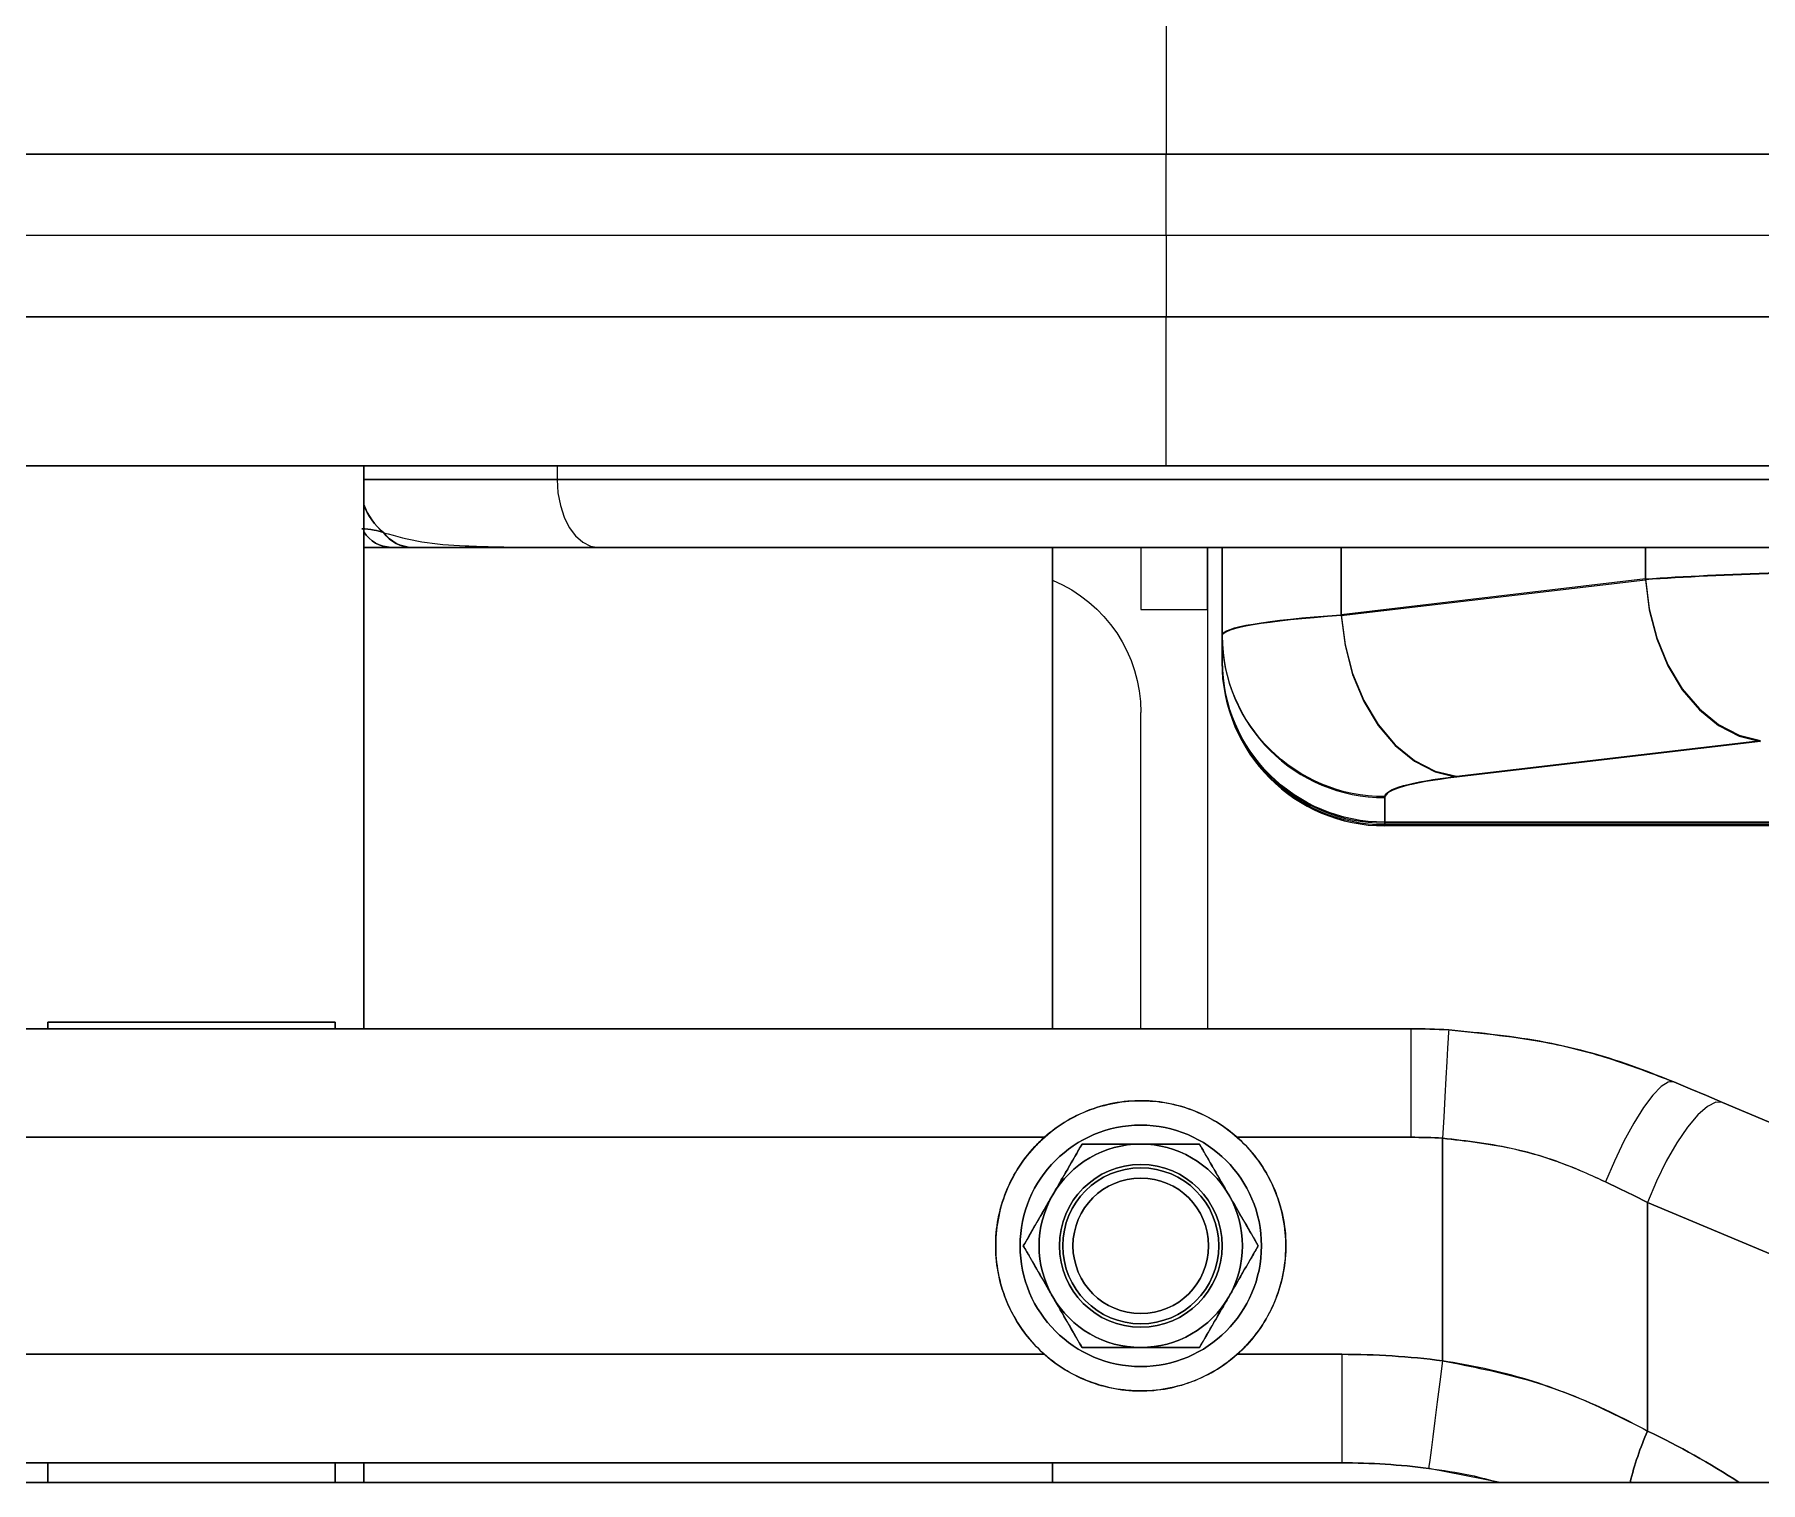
# Model space of a CAD drawing. Header units: inches. Extents: x -1851 to 6314, y -1304 to 4687.
# Drawn here: x -11.64 to -6.63, y 4259.96 to 4264.16 of the extents above; entities that cross this region are included whole.
import ezdxf

# ---------------------------------------------------------------- set-up
doc = ezdxf.new("R2010")
doc.units = ezdxf.units.IN
doc.header["$MEASUREMENT"] = 0

# ---------------------------------------------------------------- blocks, each defined once
blk = doc.blocks.new('2.4.20_8_Plan View')
at = {"color": 7, "linetype": 'Continuous', "lineweight": 25}
for p, q in [((0.09194898605347035, 1.149999976158142), (0.09194898605347035, -1.149999976158142)), ((0.05849981307983398, -0.08991097658872604), (0.05849981307983398, 0.08991096913814545)), ((0.09049940109253285, 0.08481781929731369), (0.09049940109253285, -0.08481781929731369)), ((-0.006000041961666369, -0.07188010960817337), (-0.006000041961666369, 0.07188010960817337)), ((0, -0.07188010960817337), (0, 0.07188010960817337)), ((0.005999565124511719, 0.07188010960817337), (0.005999565124511719, -0.07188010960817337)), ((0.01699972152710316, 0.07188010960817337), (0.01699972152710316, -0.07188010960817337)), ((0.05849981307983398, 0.010596695356071), (0.05799961090088246, 0.010596695356071)), ((0.05799961090088246, 0.010596695356071), (0.05799961090088246, -0.01059670001268387)), ((0.09194898605347035, 0.010596695356071), (0.09049940109253285, 0.010596695356071)), ((0.05799961090088246, -0.01059670001268387), (0.05849981307983398, -0.01059670001268387)), ((0.09049940109253285, -0.01059670001268387), (0.09194898605347035, -0.01059670001268387)), ((0.01699972152710316, -0.01270000264048576), (0.05849981307983398, -0.01270000264048576)), ((0.02299976348877308, -0.01270000264048576), (0.02299976348877308, -0.01473612897098064)), ((0.09049940109253285, -0.01270000264048576), (0.09194898605347035, -0.01270000264048576)), ((0.02191686630249023, -0.01415961515158415), (0.02191972732544301, -0.01416824478656054)), ((0.02299976348877308, -0.01473612897098064), (0.02299976348877308, -0.01628237031400204)), ((0.02299976348877308, -0.03002115339040756), (0.02299976348877308, -0.1403801143169403)), ((0.02299976348877308, -0.06350000202655792), (0.05849981307983398, -0.06350000202655792)), ((0.09049940109253285, -0.06350000202655792), (0.09194898605347035, -0.06350000202655792)), ((0.05849981307983398, -0.07000239938497543), (0.03516530990600586, -0.07000239938497543)), ((-0.01700019836425781, -0.07188010960817337), (-0.006000041961666369, -0.07188010960817337)), ((0, -0.07188010960817337), (-0.006000041961666369, -0.07188010960817337)), ((-0.006000041961666369, -0.1743337363004684), (-0.006000041961666369, -0.07188010960817337)), ((0, -0.07188010960817337), (0.005999565124511719, -0.07188010960817337)), ((0, -0.1683944016695023), (0, -0.07188010960817337)), ((0.01699972152710316, -0.07188010960817337), (0.005999565124511719, -0.07188010960817337)), ((0.005999565124511719, -0.07188010960817337), (0.005999565124511719, -0.1743337363004684)), ((0.01699972152710316, -0.07188010960817337), (0.01699972152710316, -0.1743337363004684)), ((0.02299976348877308, -0.07493000477552414), (0.05849981307983398, -0.07493000477552414)), ((0.02299976348877308, -0.07600000500679016), (0.02946281433105469, -0.07600000500679016)), ((0.02946281433105469, -0.07600000500679016), (0.03134202957153676, -0.07600000500679016)), ((0.03134202957153676, -0.07600000500679016), (0.03146553039550781, -0.07600000500679016)), ((0.02532672882080433, -0.107213206589222), (0.02796554565429688, -0.0847868025302887)), ((0.08249998092651722, -0.08481781929731369), (0.09049940109253285, -0.08481781929731369)), ((0.04326009750366211, -0.08799999952316284), (0.04138088226318359, -0.08799999952316284)), ((0.04326009750366211, -0.1391497254371643), (0.04326009750366211, -0.08799999952316284)), ((0.04346561431885121, -0.08799999952316284), (0.04326009750366211, -0.08799999952316284)), ((0.04346561431885121, -0.1373486220836639), (0.04346561431885121, -0.08799999952316284)), ((0.05849981307983398, -0.08991097658872604), (0.06649971008301137, -0.08991097658872604)), ((0.0665655136108434, -0.09225906431674957), (0.08297920227051137, -0.09225906431674957)), ((0.03988313674927468, -0.09327208250761032), (0.03724431991577504, -0.1156984865665436)), ((0.08815431594848633, -0.1073785424232483), (0.07130050659180043, -0.1073785424232483)), ((0.08508729934693093, -0.1632003933191299), (0.0639266967773473, -0.1128998398780823))]:
    blk.add_line(p, q, dxfattribs=at)
at = {"color": 8, "linetype": 'Continuous', "lineweight": 25}
for p, q in [((0.06649971008301137, 0.06289436668157578), (0.06649971008301137, -0.06289437413215637)), ((0.08249998092651722, -0.06289437413215637), (0.08249998092651722, 0.06289436668157578)), ((0.01799964904785512, -0.01270000264048576), (0.01799964904785512, -0.02696575596928596)), ((0.01699972152710316, -0.02696575596928596), (0.01799964904785512, -0.02696575596928596)), ((0.01799964904785512, -0.02696575596928596), (0.01799964904785512, -0.1453801095485687)), ((0.06649971008301137, -0.07710563391447067), (0.06649971008301137, -0.08991097658872604)), ((0.08249998092651722, -0.08481781929731369), (0.08249998092651722, -0.07710563391447067)), ((0.02796554565429688, -0.0847868025302887), (0.02299976348877308, -0.0847868025302887)), ((0.02299976348877308, -0.107213206589222), (0.02532672882080433, -0.107213206589222)), ((0.07130050659180043, -0.1073785424232483), (0.09194898605347035, -0.1564603298902512))]:
    blk.add_line(p, q, dxfattribs=at)
at = {"color": 7, "linetype": 'Continuous', "lineweight": 25, "flags": 128}
for points in [[(0.01799964904785512, -0.02696575596928596), (0.01897525787353871, -0.02702446468174458), (0.01991319656372781, -0.02719833329319954), (0.02077770233154652, -0.02748068235814571), (0.02153539657592773, -0.02786066196858883), (0.02215719223022461, -0.02832366526126862), (0.02261924743652699, -0.02885190397500992), (0.0229039192199707, -0.02942507527768612), (0.02299976348877308, -0.03002115339040756)], [(0.02796554565429688, -0.0847868025302887), (0.03017711639405007, -0.08506327867507935), (0.03231239318848012, -0.08562296628952026), (0.03429794311523438, -0.08644653856754303), (0.03606462478637695, -0.08750559389591217), (0.03755187988281605, -0.08876359462738037), (0.03870868682861328, -0.09017713367938995), (0.03949499130249023, -0.09169743955135345), (0.03988313674927468, -0.09327208250761032)], [(0.08297920227051137, -0.09225906431674957), (0.08452701568603871, -0.09205882996320724), (0.08601522445678711, -0.09186628460884094), (0.08738660812378285, -0.0916888415813446), (0.08858919143676758, -0.09153330326080322), (0.08957624435424805, -0.09140565991401672), (0.09030866622925515, -0.09131081402301788), (0.09076070785522461, -0.0912524089217186), (0.09091329574585316, -0.09123268723487854)], [(0.0585780143737793, -0.09270632266998291), (0.0587315559387207, -0.09269772469997406), (0.05918598175048828, -0.09267227351665497), (0.05992412567138672, -0.09263094514608383), (0.06091737747192383, -0.0925753265619278), (0.06212806701660512, -0.09250754863023758), (0.06350898742675781, -0.0924302190542221), (0.06500720977783203, -0.09234631806612015), (0.0665655136108434, -0.09225906431674957)], [(0.06241178512573242, -0.1092996150255203), (0.06242847442627308, -0.1088939309120178), (0.06276226043701172, -0.1083719879388809), (0.06339836120605824, -0.1077562868595123), (0.06431055068969727, -0.1070733815431595), (0.06545829772949574, -0.1063527092337608), (0.06679296493530629, -0.1056253388524055), (0.06825637817383168, -0.1049226373434067), (0.06978607177734375, -0.1042748987674713)], [(0.06978607177734375, -0.1042748987674713), (0.07029390335083008, -0.1053156405687332), (0.07079887390137074, -0.1063503473997116), (0.07130050659180043, -0.1073785424232483)], [(0.02532672882080433, -0.107213206589222), (0.02753829956055043, -0.1074896901845932), (0.02967357635498047, -0.1080493703484535), (0.03165912628173828, -0.1088729500770569), (0.03342580795288086, -0.109932005405426), (0.03491306304931641, -0.1111899986863136), (0.03606986999512074, -0.1126035377383232), (0.03685617446899414, -0.1141238510608673), (0.03724431991577504, -0.1156984865665436)], [(0.0639266967773473, -0.1128998398780823), (0.06390762329101918, -0.1123974695801735), (0.06421709060668945, -0.1117797419428825), (0.0648407936096227, -0.1110740602016449), (0.0657510757446289, -0.1103117391467094), (0.06690740585327504, -0.1095266044139862), (0.06825876235961914, -0.108753502368927), (0.06974506378174539, -0.1080267354846001), (0.07130050659180043, -0.1073785424232483)], [(0.0639266967773473, -0.1128998398780823), (0.06342506408691406, -0.1117071360349655), (0.06292009353637695, -0.1105068773031235), (0.06241178512573242, -0.1092996150255203)]]:
    blk.add_lwpolyline(points, dxfattribs=at)
at = {"color": 7, "linetype": 'Continuous', "lineweight": 25}
for centre, radius in [((0.07449976449110451, -0.07000000228879344), 0.008899999999999655), ((0.07449976449110451, -0.07000000228879344), 0.005999999999996759), ((0.07449976449110451, -0.07000000228879344), 0.005749999999998731), ((0.07449976449110451, -0.07000000228882186), 0.005000000000002268)]:
    blk.add_circle(centre, radius, dxfattribs=at)
at = {"color": 8, "linetype": 'Continuous', "lineweight": 25}
for centre, radius, start, end in [((0.01809943502729894, -0.01736998176369298), 0.004984551425556552, 39.96593283917403, 69.53575470352091), ((0.01809495655387039, -0.01737062350062502), 0.004991750068273106, 40.03556913483426, 69.33633617643052), ((0.02049709974043168, -0.01479798083127548), 0.002503427947812623, 1.415743240034182, 56.93395146833578), ((0.09704093066067543, -0.1272808619792727), 0.02179619794260024, 103.5100656419556, 114.0613115605158), ((0.1404997644910999, -0.08239870439749097), 0.058000000000001, 205.511158389687, 213.1664237841631)]:
    blk.add_arc(centre, radius, start, end, dxfattribs=at)
at = {"color": 7, "linetype": 'Continuous', "lineweight": 25}
for centre, radius, start, end in [((0.02031999969566911, -0.01631182767903283), 0.002679925693595525, 0.6297998049722473, 53.42587420018805), ((0.02032230332838836, -0.0163171598312033), 0.002677610743829489, 0.6076514733757096, 53.37425174541888), ((0.07449976449110451, -0.07000000228879344), 0.01069999999999951, 99.37500000000844, 110.6249999999897), ((0.07449976449110451, -0.07000000228879344), 0.01070000000000216, 88.12500000001782, 99.37500000000844), ((0.07449976449110451, -0.07000000228879344), 0.01070000000000216, 76.87500000003992, 88.12500000001782), ((0.07449976449110451, -0.07000000228879344), 0.01069999999999712, 65.62500000000591, 76.87500000003992), ((0.07449976449110451, -0.07000000228879344), 0.01070000000000111, 121.8750000000078, 133.1250000000071), ((0.07449976449110451, -0.07000000228879344), 0.01069999999999989, 110.6249999999897, 121.8750000000078), ((0.07449976449110451, -0.07000000228879344), 0.0106999999999986, 54.3750000000088, 65.62500000000591), ((0.07449976449110451, -0.07000000228879344), 0.01070000000000137, 133.1250000000071, 144.3750000000173), ((0.07449976449110451, -0.07000000228879344), 0.01069999999999862, 43.12500000001691, 54.3750000000088), ((0.03516547275571114, -0.05946140228883223), 0.01054099999999947, 202.5278542787194, 270), ((0.07449976449110451, -0.07000000228879344), 0.007500000000006813, 119.9999999999974, 180), ((0.07449976449110451, -0.07000000228879344), 0.007500000000000606, 60.00000000004985, 119.9999999999974), ((0.07449976449110451, -0.07000000228879344), 0.007499999999999992, 0, 60.00000000004985), ((0.07449976449110451, -0.07000000228879344), 0.01069999999999862, 31.87500000001664, 43.12500000001691), ((0.07449976449110451, -0.07000000228879344), 0.01070000000000164, 144.3750000000173, 155.6249999999964), ((0.07449976449110451, -0.07000000228879344), 0.01069999999999752, 20.62500000001032, 31.87500000001664), ((0.07449976449110451, -0.07000000228879344), 0.01070000000000192, 155.6249999999964, 166.8750000000023), ((0.07449976449110451, -0.07000000228879344), 0.01069999999999906, 9.375000000011326, 20.62500000001032), ((0.07449976449110451, -0.07000000228879344), 0.01070000000000227, 166.8750000000023, 178.124999999997), ((0.07449976449110451, -0.07000000228879344), 0.01070000000000227, 358.124999999997, 9.375000000011326), ((0.07449976449110451, -0.07000000228879344), 0.01070000000000227, 178.124999999997, 189.3750000000105), ((0.07449976449110451, -0.07000000228879344), 0.007500000000006813, 180, 240.0000000000041), ((0.07449976449110451, -0.07000000228879344), 0.007499999999999992, 299.9999999999501, 0), ((0.07449976449110451, -0.07000000228879344), 0.01070000000000227, 346.8750000000023, 358.124999999997), ((0.07449976449110451, -0.07000000228879344), 0.01069999999999906, 189.3750000000105, 200.6249999999947), ((0.07449976449110451, -0.07000000228879344), 0.01070000000000192, 335.6249999999964, 346.8750000000023), ((0.07449976449110451, -0.07000000228879344), 0.01070000000000098, 200.6249999999947, 211.874999999985), ((0.07449976449110451, -0.07000000228879344), 0.01070000000000164, 324.3749999999843, 335.6249999999964), ((0.02942045451945319, -0.08796042321617392), 0.01196049322131399, 359.8104125427657, 89.79707830984829), ((0.03129864336175814, -0.08796144260691108), 0.01196151628451213, 359.8153116757475, 89.7921791768777), ((0.03146547275582279, -0.08800000228882254), 0.01200000000000272, 0, 90), ((0.07449976449110451, -0.07000000228879344), 0.01070000000000126, 211.874999999985, 223.12499999998), ((0.07449976449110451, -0.07000000228879344), 0.01069999999999781, 313.1249999999855, 324.3749999999843), ((0.07449976449110451, -0.07000000228879344), 0.01070000000000534, 223.12499999998, 234.3749999999891), ((0.07449976449110451, -0.07000000228879344), 0.007500000000000606, 240.0000000000041, 299.9999999999501), ((0.07449976449110451, -0.07000000228879344), 0.01070000000000534, 234.3749999999891, 245.6249999999804), ((0.07449976449110451, -0.07000000228879344), 0.01069999999999644, 301.8749999999787, 313.1249999999855), ((0.07449976449110451, -0.07000000228879344), 0.01070000000000305, 245.6249999999804, 256.8749999999659), ((0.07449976449110451, -0.07000000228879344), 0.01069999999999951, 279.3750000000085, 290.6249999999895), ((0.07449976449110451, -0.07000000228879344), 0.01069999999999951, 290.6249999999895, 301.8749999999787), ((0.07449976449110451, -0.07000000228879344), 0.01070000000000238, 256.8749999999659, 268.1249999999818), ((0.07449976449110451, -0.07000000228879344), 0.01070000000000238, 268.1249999999818, 279.3750000000085), ((0.1404997644910999, -0.08481782075182309), 0.05799999999999494, 180, 187.371212211956), ((0.1404997644910999, -0.08481782075182309), 0.0499999999999954, 180, 187.3712122119421), ((0.108499764491107, -0.08991097452053509), 0.05000000000000573, 180, 183.2049020508226), ((0.108499764491107, -0.08991097452053509), 0.04200000000000405, 180, 183.2049020508226)]:
    blk.add_arc(centre, radius, start, end, dxfattribs=at)
for centre, major_axis, ratio, start_param, end_param in [((0.02946304518625809, -0.1060000022888232), (0, 0.02999999999999997), 0.07059807471682689, 0, 0.7853981633964282), ((0.0413808297575109, -0.1060000022888232), (0, 0.01799999999999724), 0.117663457861396, 0, 0.7853981633987102), ((0.02682427660638709, -0.1284264091600278), (0, 0.02999999999999997), 0.07059807471682689, 0.7853981633963478, 1.570796326794897)]:
    blk.add_ellipse(centre, major_axis=major_axis, ratio=ratio, start_param=start_param, end_param=end_param, dxfattribs=at)
for points, knots in [([(0.02163410186767578, -0.0125573705881834), (0.02164741247617386, -0.0128557599242356), (0.02167077238621573, -0.0133794285490012), (0.0218428426468833, -0.01392493944217676), (0.02191686630249023, -0.01415961515158415)], [0, 0, 0, 0, 0.5698056402847581, 1, 1, 1, 1]), ([(0.02191972732544301, -0.01416824478656054), (0.02217525595526126, -0.01508732810839319), (0.02268967633575869, -0.01693759119808647), (0.02293321396393466, -0.02048511482013282), (0.0230075497083071, -0.02476256379313213), (0.02300236766285124, -0.0282623688268302), (0.02299976348877308, -0.03002115339040756)], [0, 0, 0, 0, 0.2119866030918079, 0.4267632519303021, 0.7119268261883959, 1, 1, 1, 1]), ([(0.02299976348877308, -0.0162887629121542), (0.02299976348877308, -0.01664449079692076), (0.02299976348877308, -0.01770696078537526), (0.02299976348876953, -0.01953114778683585), (0.02299976348877308, -0.02164387141917246), (0.02299976348877308, -0.02329281100494995), (0.02299976348877308, -0.02455220060920738), (0.02299976348877308, -0.02557242069391918), (0.02299976348877308, -0.02639422614697651), (0.02299976348877308, -0.02712214577371697), (0.02299976348877308, -0.02770276378163317), (0.02299976348877308, -0.02816414662635225), (0.02299976348877308, -0.02854432398470408), (0.02299976348877308, -0.02895307853245299), (0.02299976348878019, -0.02928269705950015), (0.02299976348876953, -0.02957607640720994), (0.02299976348877308, -0.02977274931691909), (0.02299976348877308, -0.02992166359862836), (0.02299976348877308, -0.03002115339040756)], [0, 0, 0, 0, 0.1149251632923694, 0.3432526438044843, 0.4917155902589621, 0.6032327023549183, 0.6895115784710353, 0.7397803905886616, 0.7962021855792382, 0.8403874042948573, 0.869881315987835, 0.8981042727200886, 0.9202097024348492, 0.9348893036765249, 0.9673877905770151, 0.9755109040620401, 0.9836388086668274, 1, 1, 1, 1]), ([(0.07074975967407582, -0.06350481510162354), (0.07083865179238558, -0.06345347340661078), (0.07210483468906403, -0.06272216024458999), (0.07334578108502399, -0.06200580801996125), (0.0744996070861852, -0.06133974716067314)], [0, 0, 0, 0, 0.07020480101596188, 1, 1, 1, 1]), ([(0.07449960708618164, -0.06133974716067314), (0.07477598310478228, -0.06149931486615401), (0.07599749516002774, -0.06220456374003902), (0.07726737278908402, -0.06293761896895944), (0.07824993133545277, -0.06350481510162354)], [0, 0, 0, 0, 0.2262572992243861, 1, 1, 1, 1]), ([(0.06699991226196289, -0.06566987186670303), (0.06760893793930123, -0.06531826457469947), (0.06883809860216061, -0.06460863628117863), (0.07010871133104857, -0.06387496582999574), (0.07074975967407582, -0.06350481510162354)], [0, 0, 0, 0, 0.4954809373077737, 1, 1, 1, 1]), ([(0.07824993133545277, -0.06350481510162354), (0.07855940830619801, -0.06368348585809258), (0.07982841564639287, -0.06441612357542681), (0.08106486576419414, -0.06513005171652253), (0.08199977874756215, -0.06566987186670303)], [0, 0, 0, 0, 0.2438732708189462, 1, 1, 1, 1]), ([(0.06699991226196289, -0.07000000029802322), (0.06699991226196289, -0.0698973203320179), (0.06699991226197, -0.0684350734277075), (0.06699991226197, -0.0670021626660855), (0.06699991226196289, -0.06566987186670303)], [0, 0, 0, 0, 0.07022067593795363, 1, 1, 1, 1]), ([(0.08199977874756215, -0.06566987186670303), (0.08199977874756215, -0.06637310244059336), (0.08199977874756215, -0.06779244466150658), (0.08199977874756215, -0.06925970975532891), (0.08199977874756215, -0.07000000029802322)], [0, 0, 0, 0, 0.4954623088867606, 1, 1, 1, 1]), ([(0.06699991226196289, -0.07433012872934341), (0.06699991226196289, -0.07362690064752542), (0.06699991226196289, -0.07220755866779882), (0.06699991226196289, -0.07074029338747323), (0.06699991226196289, -0.07000000029802322)], [0, 0, 0, 0, 0.495460637294494, 1, 1, 1, 1]), ([(0.08199977874756215, -0.07000000029802322), (0.08199977874756215, -0.07010268026402855), (0.08199977874756925, -0.07156492716833895), (0.08199977874756925, -0.07299783792996095), (0.08199977874756215, -0.07433012872934341)], [0, 0, 0, 0, 0.07022067593795363, 1, 1, 1, 1]), ([(0.07074975967407582, -0.07649519294500351), (0.06976737822932577, -0.07592797015021802), (0.06849769533779337, -0.07519486074340875), (0.06727628963716725, -0.07448969279985818), (0.06699991226196289, -0.07433012872934341)], [0, 0, 0, 0, 0.7737218885866788, 1, 1, 1, 1]), ([(0.08199977874756215, -0.07433012872934341), (0.08139075280750063, -0.07468173556881652), (0.08016159057549643, -0.07539136354878906), (0.07889097941786005, -0.0761250392570787), (0.07824993133545277, -0.07649519294500351)], [0, 0, 0, 0, 0.4954805185201265, 1, 1, 1, 1]), ([(0.07449960708618164, -0.0786602571606636), (0.07356469283912048, -0.07812043919204825), (0.07232824000181992, -0.07740651333088522), (0.07105923651785062, -0.07667386641449525), (0.07074975967407582, -0.07649519294500351)], [0, 0, 0, 0, 0.756126088157656, 1, 1, 1, 1]), ([(0.07824993133545277, -0.07649519294500351), (0.07816087872888744, -0.07654652973201337), (0.07689397520763563, -0.07727687058039123), (0.07565318252937914, -0.07799375948508214), (0.07449960708618164, -0.0786602571606636)], [0, 0, 0, 0, 0.07029154554399514, 1, 1, 1, 1]), ([(0.09091329574585316, -0.09123268723487854), (0.09105075425804898, -0.09226802521803279), (0.09128348667363184, -0.0940209665667453), (0.09175568269328593, -0.09569947239106114), (0.09194898605347035, -0.09638660401105881)], [0, 0, 0, 0, 0.5906289927453927, 1, 1, 1, 1]), ([(0.06241178512573242, -0.1092996150255203), (0.06205579626632129, -0.1084074421790433), (0.06084387378545131, -0.1053701439578276), (0.05928403656991321, -0.09985353307249056), (0.05881541870103746, -0.0951096163436489), (0.0585780143737793, -0.09270632266998291)], [0, 0, 0, 0, 0.1702665515638503, 0.579652582155864, 1, 1, 1, 1]), ([(0.0665655136108434, -0.09225906431674957), (0.06675898981561801, -0.09395915703427704), (0.06715305827029283, -0.09742187179438133), (0.06846117389660478, -0.1014139385556518), (0.06948736557432156, -0.1036298780649076), (0.06978607177734375, -0.1042748987674713)], [0, 0, 0, 0, 0.4060942155915425, 0.8271245560981033, 1, 1, 1, 1]), ([(0.08815431594848633, -0.1073785424232483), (0.0872118618790978, -0.1055077778687235), (0.08529848481733637, -0.1017097381521523), (0.08371572563794771, -0.09650676649457068), (0.08315771966481478, -0.09328861579885483), (0.08297920227051137, -0.09225906431674957)], [0, 0, 0, 0, 0.3976407333928355, 0.8072930902453392, 1, 1, 1, 1])]:
    blk.add_open_spline(points, degree=3, knots=knots, dxfattribs=at)
blk = doc.blocks.new('2.4.20_7+2_End Bay_Plan View')
at = {"color": 7, "linetype": 'Continuous', "lineweight": 25}
for p, q in [((-0.091949462890625, -1.149999976158142), (-0.091949462890625, 1.149999976158142)), ((-0.05850028991699219, 0.08991096913814545), (-0.05850028991699219, -0.08991097658872604)), ((-0.0905003547668457, -0.08481781929731369), (-0.0905003547668457, 0.08481781929731369)), ((-0.01700019836425781, -0.07188010960817337), (-0.01700019836425781, 0.07188010960817337)), ((-0.006000041961669922, -0.07188010960817337), (-0.006000041961669922, 0.07188010960817337)), ((0, -0.07188010960817337), (0, 0.07188010960817337)), ((0.005999565124511719, 0.07188010960817337), (0.005999565124511719, -0.07188010960817337)), ((-0.0905003547668457, 0.010596695356071), (-0.091949462890625, 0.010596695356071)), ((-0.05800008773803711, 0.010596695356071), (-0.05850028991699219, 0.010596695356071)), ((-0.05800008773803711, -0.01059670001268387), (-0.05800008773803711, 0.010596695356071)), ((-0.091949462890625, -0.01059670001268387), (-0.0905003547668457, -0.01059670001268387)), ((-0.05850028991699219, -0.01059670001268387), (-0.05800008773803711, -0.01059670001268387)), ((-0.091949462890625, -0.01270000264048576), (-0.0905003547668457, -0.01270000264048576)), ((-0.05850028991699219, -0.01270000264048576), (-0.01700019836425781, -0.01270000264048576)), ((-0.02300024032592773, -0.01473612897098064), (-0.02300024032592773, -0.01270000264048576)), ((-0.02192020416259766, -0.01416824478656054), (-0.02191734313964844, -0.01415961515158415)), ((-0.02300024032592773, -0.1403801143169403), (-0.02300024032592773, -0.03002115339040756)), ((-0.091949462890625, -0.06350000202655792), (-0.0905003547668457, -0.06350000202655792)), ((-0.05850028991699219, -0.06350000202655792), (-0.02300024032592773, -0.06350000202655792)), ((-0.0275726318359375, -0.07000239938497543), (-0.0275726318359375, -0.07493000477552414)), ((-0.02300024032592773, -0.07000239938497543), (-0.0275726318359375, -0.07000239938497543)), ((-0.01700019836425781, -0.07188010960817337), (-0.006000041961669922, -0.07188010960817337)), ((-0.01700019836425781, -0.1743337363004684), (-0.01700019836425781, -0.07188010960817337)), ((0, -0.07188010960817337), (-0.006000041961669922, -0.07188010960817337)), ((-0.006000041961669922, -0.1743337363004684), (-0.006000041961669922, -0.07188010960817337)), ((0, -0.07188010960817337), (0.005999565124511719, -0.07188010960817337)), ((0, -0.1683944016695023), (0, -0.07188010960817337)), ((0.01699972152709961, -0.07188010960817337), (0.005999565124511719, -0.07188010960817337)), ((0.005999565124511719, -0.07188010960817337), (0.005999565124511719, -0.1743337363004684)), ((-0.0275726318359375, -0.07493000477552414), (-0.02300024032592773, -0.07493000477552414)), ((-0.03153467178344727, -0.07600000500679016), (-0.03141117095947266, -0.07600000500679016)), ((-0.03141117095947266, -0.07600000500679016), (-0.02953195571899414, -0.07600000500679016)), ((-0.02953195571899414, -0.07600000500679016), (-0.02300024032592773, -0.07600000500679016)), ((-0.08250045776367188, -0.08481781929731369), (-0.0905003547668457, -0.08481781929731369)), ((-0.02803468704223633, -0.0847868025302887), (-0.02539587020874023, -0.107213206589222)), ((-0.04353475570678711, -0.1373486220836639), (-0.04353475570678711, -0.08799999952316284)), ((-0.04332876205444336, -0.08799999952316284), (-0.04353475570678711, -0.08799999952316284)), ((-0.04332876205444336, -0.1391497254371643), (-0.04332876205444336, -0.08799999952316284)), ((-0.04145002365112305, -0.08799999952316284), (-0.04332876205444336, -0.08799999952316284)), ((-0.05850028991699219, -0.08991097658872604), (-0.06650018692016602, -0.08991097658872604)), ((-0.091949462890625, -0.09649438410997391), (-0.09091329574584961, -0.09123268723487854)), ((-0.08297967910766602, -0.09225906431674957), (-0.06656599044799805, -0.09225906431674957)), ((-0.03731346130371094, -0.1156984865665436), (-0.03995227813720703, -0.09327208250761032)), ((-0.07130098342895508, -0.1073785424232483), (-0.08815526962280273, -0.1073785424232483)), ((-0.06392717361450195, -0.1128998398780823), (-0.08508777618408203, -0.1632003933191299))]:
    blk.add_line(p, q, dxfattribs=at)
at = {"color": 8, "linetype": 'Continuous', "lineweight": 25}
for p, q in [((-0.08250045776367188, 0.06289436668157578), (-0.08250045776367188, -0.06289437413215637)), ((-0.06650018692016602, -0.06289437413215637), (-0.06650018692016602, 0.06289436668157578)), ((-0.01800012588500977, -0.02696575596928596), (-0.01800012588500977, -0.01270000264048576)), ((-0.01800012588500977, -0.1453801095485687), (-0.01800012588500977, -0.02696575596928596)), ((-0.01700019836425781, -0.02696575596928596), (-0.01800012588500977, -0.02696575596928596)), ((-0.08250045776367188, -0.07710563391447067), (-0.08250045776367188, -0.08481781929731369)), ((-0.06650018692016602, -0.08991097658872604), (-0.06650018692016602, -0.07710563391447067)), ((-0.02300024032592773, -0.0847868025302887), (-0.02803468704223633, -0.0847868025302887)), ((-0.091949462890625, -0.1564603298902512), (-0.07130098342895508, -0.1073785424232483)), ((-0.02539587020874023, -0.107213206589222), (-0.02300024032592773, -0.107213206589222))]:
    blk.add_line(p, q, dxfattribs=at)
at = {"color": 7, "linetype": 'Continuous', "lineweight": 25, "flags": 128}
for points in [[(-0.01800012588500977, -0.02696575596928596), (-0.01897573471069336, -0.02702446468174458), (-0.01991367340087891, -0.02719833329319954), (-0.02077817916870117, -0.02748068235814571), (-0.02153587341308594, -0.02786066196858883), (-0.02215766906738281, -0.02832366526126862), (-0.02261972427368164, -0.02885190397500992), (-0.02290439605712891, -0.02942507527768612), (-0.02300024032592773, -0.03002115339040756)], [(-0.02803468704223633, -0.0847868025302887), (-0.03024625778198242, -0.08506327867507935), (-0.03238153457641602, -0.08562296628952026), (-0.03436660766601562, -0.08644653856754303), (-0.03613376617431641, -0.08750559389591217), (-0.03762102127075195, -0.08876359462738037), (-0.03877782821655273, -0.09017713367938995), (-0.03956413269042969, -0.09169743955135345), (-0.03995227813720703, -0.09327208250761032)], [(-0.08297967910766602, -0.09225906431674957), (-0.08452749252319336, -0.09205882996320724), (-0.08601570129394531, -0.09186628460884094), (-0.0873875617980957, -0.0916888415813446), (-0.08858966827392578, -0.09153330326080322), (-0.08957624435424805, -0.09140565991401672), (-0.09030961990356445, -0.09131081402301788), (-0.09076118469238281, -0.0912524089217186), (-0.09091329574584961, -0.09123268723487854)], [(-0.0585784912109375, -0.09270632266998291), (-0.05873203277587891, -0.09269772469997406), (-0.05918645858764648, -0.09267227351665497), (-0.05992460250854492, -0.09263094514608383), (-0.06091785430908203, -0.0925753265619278), (-0.06212854385375977, -0.09250754863023758), (-0.06350946426391602, -0.0924302190542221), (-0.06500768661499023, -0.09234631806612015), (-0.06656599044799805, -0.09225906431674957)], [(-0.07130098342895508, -0.1073785424232483), (-0.07079935073852539, -0.1063503473997116), (-0.07029438018798828, -0.1053156405687332), (-0.06978654861450195, -0.1042748987674713)], [(-0.06241226196289062, -0.1092996150255203), (-0.06242895126342773, -0.1088939309120178), (-0.06276273727416992, -0.1083719879388809), (-0.06339883804321289, -0.1077562868595123), (-0.06431102752685547, -0.1070733815431595), (-0.06545877456665039, -0.1063527092337608), (-0.06679344177246094, -0.1056253388524055), (-0.06825685501098633, -0.1049226373434067), (-0.06978654861450195, -0.1042748987674713)], [(-0.06392717361450195, -0.1128998398780823), (-0.06390810012817383, -0.1123974695801735), (-0.06421756744384766, -0.1117797419428825), (-0.06484127044677734, -0.1110740602016449), (-0.06575155258178711, -0.1103117391467094), (-0.06690788269042969, -0.1095266044139862), (-0.06825923919677734, -0.108753502368927), (-0.06974554061889648, -0.1080267354846001), (-0.07130098342895508, -0.1073785424232483)], [(-0.02539587020874023, -0.107213206589222), (-0.02760744094848633, -0.1074896901845932), (-0.02974271774291992, -0.1080493703484535), (-0.03172779083251953, -0.1088729500770569), (-0.03349494934082031, -0.109932005405426), (-0.03498220443725586, -0.1111899986863136), (-0.03613901138305664, -0.1126035377383232), (-0.03692531585693359, -0.1141238510608673), (-0.03731346130371094, -0.1156984865665436)], [(-0.06241226196289062, -0.1092996150255203), (-0.06292057037353516, -0.1105068773031235), (-0.06342554092407227, -0.1117071360349655), (-0.06392717361450195, -0.1128998398780823)]]:
    blk.add_lwpolyline(points, dxfattribs=at)
at = {"color": 7, "linetype": 'Continuous', "lineweight": 25}
for radius in [0.008899999999996244, 0.005999999999999712, 0.005749999999998274, 0.004999999999995447]:
    blk.add_circle((-0.07450023550890705, -0.07000000228882186), radius, dxfattribs=at)
at = {"color": 8, "linetype": 'Continuous', "lineweight": 25}
for centre, radius, start, end in [((-0.02049757657762541, -0.01479798083124706), 0.002503427947777729, 123.0660485314398, 178.5842567604952), ((-0.01809991186443938, -0.01736998176369298), 0.004984551425567007, 110.4642452967013, 140.0340671609291), ((-0.01809543339102504, -0.01737062350065344), 0.004991750068303083, 110.6636638236015, 139.9644308650254), ((-0.09698074961130487, -0.1270992741686712), 0.02160547054804363, 65.89038870284723, 76.53384354473964), ((-0.1405002355089096, -0.08239870439749097), 0.058000000000001, 326.8335762158233, 334.488841610313)]:
    blk.add_arc(centre, radius, start, end, dxfattribs=at)
at = {"color": 7, "linetype": 'Continuous', "lineweight": 25}
for centre, radius, start, end in [((-0.02032047653281666, -0.01631182767900441), 0.002679925693602001, 126.5741258001316, 179.3702001951767), ((-0.02032278016557143, -0.0163171598312033), 0.002677610743795167, 126.6257482542512, 179.3923485270583), ((-0.07450023550890705, -0.07000000228882186), 0.01069999999999951, 99.3749999999734, 110.6249999999895), ((-0.07450023550890705, -0.07000000228882186), 0.01069999999999897, 88.12499999997993, 99.3749999999734), ((-0.07450023550890705, -0.07000000228882186), 0.01070000000000015, 76.87499999996547, 88.12499999997993), ((-0.07450023550890705, -0.07000000228882186), 0.01070000000000305, 65.6249999999786, 76.87499999996547), ((-0.07450023550890705, -0.07000000228882186), 0.01069999999999629, 121.8749999999795, 133.1249999999914), ((-0.07450023550890705, -0.07000000228882186), 0.01069999999999951, 110.6249999999895, 121.8749999999795), ((-0.07450023550890705, -0.07000000228882186), 0.01070000000000305, 54.37499999997231, 65.6249999999786), ((-0.07450023550890705, -0.07000000228882186), 0.01069999999999582, 133.1249999999914, 144.3749999999992), ((-0.07450023550890705, -0.07000000228882186), 0.01070000000000257, 43.12499999997991, 54.37499999997231), ((-0.07450023550890705, -0.07000000228882186), 0.007499999999997196, 119.9999999999501, 180), ((-0.07450023550890705, -0.07000000228882186), 0.007500000000004017, 59.99999999995502, 119.9999999999501), ((-0.07450023550890705, -0.07000000228882186), 0.007500000000006813, 0, 59.99999999995502), ((-0.07450023550890705, -0.07000000228882186), 0.01070000000000126, 31.87499999998512, 43.12499999997991), ((-0.07450023550890705, -0.07000000228882186), 0.01069999999999582, 144.3749999999992, 155.6249999999964), ((-0.07450023550890705, -0.07000000228882186), 0.0107000000000027, 20.62499999998062, 31.87499999998512), ((-0.07450023550890705, -0.07000000228882186), 0.01070000000000192, 155.6249999999964, 166.8750000000024), ((-0.07450023550890705, -0.07000000228882186), 0.0107000000000027, 9.374999999997272, 20.62499999998062), ((-0.07450023550890705, -0.07000000228882186), 0.01070000000000192, 166.8750000000024, 178.124999999997), ((-0.07450023550890705, -0.07000000228882186), 0.01070000000000227, 358.124999999997, 9.374999999997272), ((-0.07450023550890705, -0.07000000228882186), 0.01069999999999906, 178.124999999997, 189.3750000000105), ((-0.07450023550890705, -0.07000000228882186), 0.007499999999997196, 180, 240.0000000000516), ((-0.07450023550890705, -0.07000000228882186), 0.007500000000006813, 300.000000000046, 0), ((-0.07450023550890705, -0.07000000228882186), 0.0107000000000027, 346.8749999999881, 358.124999999997), ((-0.07450023550890705, -0.07000000228882186), 0.01069999999999906, 189.3750000000105, 200.6250000000104), ((-0.07450023550890705, -0.07000000228882186), 0.0107000000000027, 335.6249999999964, 346.8749999999881), ((-0.07450023550890705, -0.07000000228882186), 0.01069999999999752, 200.6250000000104, 211.8750000000167), ((-0.07450023550890705, -0.07000000228882186), 0.01070000000000335, 324.3750000000021, 335.6249999999964), ((-0.07450023550890705, -0.07000000228882186), 0.01069999999999862, 211.8750000000167, 223.1250000000191), ((-0.07450023550890705, -0.07000000228882186), 0.01070000000000335, 313.1250000000093, 324.3750000000021), ((-0.03153452724419026, -0.08800000228882254), 0.01200000000000272, 90, 180), ((-0.03136833155681984, -0.08796042425848327), 0.01196049597175683, 90.2052190998819, 180.1895824205646), ((-0.02948876326112781, -0.08796125017778422), 0.011961323155446, 90.2068960840201, 180.1856130633402), ((-0.07450023550890705, -0.07000000228882186), 0.01069999999999862, 223.1250000000191, 234.3750000000435), ((-0.07450023550890705, -0.07000000228882186), 0.007500000000004017, 240.0000000000516, 300.000000000046), ((-0.07450023550890705, -0.07000000228882186), 0.01069999999999741, 234.3750000000435, 245.6250000000474), ((-0.07450023550890705, -0.07000000228882186), 0.01070000000000639, 301.875000000031, 313.1250000000093), ((-0.07450023550890705, -0.07000000228882186), 0.01070000000000038, 245.6250000000474, 256.8750000000448), ((-0.07450023550890705, -0.07000000228882186), 0.0107000000000051, 279.3750000000089, 290.6250000000181), ((-0.07450023550890705, -0.07000000228882186), 0.01070000000000639, 290.6250000000181, 301.875000000031), ((-0.07450023550890705, -0.07000000228882186), 0.01070000000000216, 256.8750000000448, 268.1250000000182), ((-0.07450023550890705, -0.07000000228882186), 0.01070000000000216, 268.1250000000182, 279.3750000000089), ((-0.1405002355089096, -0.08481782075182309), 0.0499999999999954, 352.6287877880571, 0), ((-0.1405002355089096, -0.08481782075182309), 0.05799999999999872, 352.6287877880571, 0), ((-0.1085002355088989, -0.08991097452053509), 0.04200000000000405, 356.7950979491774, 0), ((-0.1085002355088989, -0.08991097452053509), 0.05000000000000222, 356.7950979491774, 0)]:
    blk.add_arc(centre, radius, start, end, dxfattribs=at)
for centre, major_axis, ratio, start_param, end_param in [((-0.02953209967462556, -0.1060000022888232), (0, 0.02999999999999997), 0.07059807471682689, 5.497787143780977, 6.283185307179586), ((-0.04144988424587837, -0.1060000022888232), (0, 0.01799999999999724), 0.117663457861396, 5.497787143783214, 6.283185307179586), ((-0.02689333109475456, -0.1284264091600278), (0, 0.02999999999999997), 0.07059807471682689, 4.712388980384691, 5.497787143783335)]:
    blk.add_ellipse(centre, major_axis=major_axis, ratio=ratio, start_param=start_param, end_param=end_param, dxfattribs=at)
for points, knots in [([(-0.02191734313964844, -0.01415961515158415), (-0.02184331948404861, -0.01392493944217676), (-0.02167124922337393, -0.0133794285490012), (-0.02164788931332851, -0.0128557599242356), (-0.02163457870483398, -0.0125573705881834)], [0, 0, 0, 0, 0.4301943597152419, 1, 1, 1, 1]), ([(-0.02192020416259766, -0.01416824478656054), (-0.02217573279241947, -0.01508732810839319), (-0.0226901531729311, -0.01693759119808647), (-0.02293369080109642, -0.02048511482013282), (-0.02300802654548306, -0.02476256379313213), (-0.023002844500013, -0.0282623688268302), (-0.02300024032592773, -0.03002115339040756)], [0, 0, 0, 0, 0.2119866030918079, 0.4267632519303021, 0.7119268261883959, 1, 1, 1, 1]), ([(-0.02300024032592773, -0.01628237031400204), (-0.02300024032592773, -0.01609129570306322), (-0.02300024032592773, -0.0156220118147985), (-0.02300024032592773, -0.0150658454649033), (-0.02300024032592773, -0.01473612897098064)], [0, 0, 0, 0, 0.4071620946435767, 1, 1, 1, 1]), ([(-0.02300024032592773, -0.03002115339040756), (-0.02300024032594195, -0.02992249289280835), (-0.02300024032592773, -0.02977448015562345), (-0.02300024032594195, -0.029578340404953), (-0.02300024032592773, -0.02928507778432277), (-0.02300024032592773, -0.02895495233190104), (-0.02300024032594195, -0.0285462767273259), (-0.02300024032592773, -0.02816588109564577), (-0.02300024032594195, -0.0277045708622552), (-0.02300024032592773, -0.02712383039221322), (-0.02300024032594195, -0.02639607216192985), (-0.02300024032592773, -0.02557380604218906), (-0.02300024032592773, -0.02455339856462047), (-0.02300024032594195, -0.02329368755820838), (-0.02300024032592773, -0.02164483479668888), (-0.02300024032594195, -0.01953266076591831), (-0.02300024032594195, -0.01770800139328799), (-0.02300024032592773, -0.01664510432630095), (-0.02300024032592773, -0.0162887629121542)], [0, 0, 0, 0, 0.0162364055928168, 0.02435822737522712, 0.03248159760566897, 0.06498116489796314, 0.07971725388679793, 0.1017970628001021, 0.1299914209169543, 0.1595345069035977, 0.2037021516229639, 0.2600897466229903, 0.3104456017069991, 0.3967124996720572, 0.5082088932775926, 0.6566494326925166, 0.8848900514489578, 1, 1, 1, 1]), ([(-0.07825040817260742, -0.06350481510162354), (-0.07816135560418047, -0.06345347576254312), (-0.07689446737467165, -0.06272310711034379), (-0.07565366622608849, -0.06200623170198583), (-0.07450008392333984, -0.06133974716067314)], [0, 0, 0, 0, 0.07029236388467475, 1, 1, 1, 1]), ([(-0.07450008392333984, -0.06133974716067314), (-0.07356516987658779, -0.06187956672488326), (-0.07232871747036995, -0.06259349460032126), (-0.07105971337513495, -0.06332614166933581), (-0.07075023651123047, -0.06350481510162354)], [0, 0, 0, 0, 0.7561261897683588, 1, 1, 1, 1]), ([(-0.0820002555847168, -0.06566987186670303), (-0.08139122990738201, -0.06531826457469947), (-0.08016206924453684, -0.06460863628117863), (-0.07889145651563467, -0.06387496582999574), (-0.07825040817260742, -0.06350481510162354)], [0, 0, 0, 0, 0.4954809373077737, 1, 1, 1, 1]), ([(-0.07075023651123047, -0.06350481510162354), (-0.06976785466957836, -0.06407203468125999), (-0.06849817095223898, -0.06480514011326477), (-0.06727676643859581, -0.06551030773468369), (-0.0670003890991211, -0.06566987186670303)], [0, 0, 0, 0, 0.7737216979492257, 1, 1, 1, 1]), ([(-0.0820002555847168, -0.07000000029802322), (-0.0820002555847168, -0.0698973203320179), (-0.0820002555847168, -0.0684350734277075), (-0.0820002555847168, -0.0670021626660855), (-0.0820002555847168, -0.06566987186670303)], [0, 0, 0, 0, 0.07022067593795363, 1, 1, 1, 1]), ([(-0.0670003890991211, -0.06566987186670303), (-0.0670003890991211, -0.06637310244059336), (-0.0670003890991211, -0.06779244466150658), (-0.0670003890991211, -0.06925970975532891), (-0.0670003890991211, -0.07000000029802322)], [0, 0, 0, 0, 0.4954623088867606, 1, 1, 1, 1]), ([(-0.0820002555847168, -0.07433012872934341), (-0.0820002555847168, -0.07362690064752542), (-0.0820002555847168, -0.07220755866779882), (-0.08200025558473101, -0.07074029338747323), (-0.0820002555847168, -0.07000000029802322)], [0, 0, 0, 0, 0.495460637294494, 1, 1, 1, 1]), ([(-0.0670003890991211, -0.07000000029802322), (-0.0670003890991211, -0.07010268026402855), (-0.0670003890991211, -0.07156492716833895), (-0.0670003890991211, -0.07299783792996095), (-0.0670003890991211, -0.07433012872934341)], [0, 0, 0, 0, 0.07022067593795363, 1, 1, 1, 1]), ([(-0.07825040817260742, -0.07649519294500351), (-0.07855988501640354, -0.07631651947551177), (-0.07982888850035863, -0.0755838725591218), (-0.08106534133766274, -0.07486994669798719), (-0.0820002555847168, -0.07433012872934341)], [0, 0, 0, 0, 0.243873911842344, 1, 1, 1, 1]), ([(-0.0670003890991211, -0.07433012872934341), (-0.06760941503918616, -0.07468173556881652), (-0.0688385772711797, -0.07539136354878906), (-0.0701091884288303, -0.0761250392570787), (-0.07075023651123047, -0.07649519294500351)], [0, 0, 0, 0, 0.4954805185201265, 1, 1, 1, 1]), ([(-0.07450008392333984, -0.0786602571606636), (-0.07477645984667447, -0.07850068804577859), (-0.07599796873761022, -0.0777954345265357), (-0.07726784856814106, -0.07706238460139048), (-0.07825040817260742, -0.07649519294500351)], [0, 0, 0, 0, 0.2262578073487796, 1, 1, 1, 1]), ([(-0.07075023651123047, -0.07649519294500351), (-0.07083912866769992, -0.0765465320880594), (-0.07210532688836224, -0.07727781743605533), (-0.07334626479683948, -0.07799418316142237), (-0.07450008392333984, -0.0786602571606636)], [0, 0, 0, 0, 0.07020398150205628, 1, 1, 1, 1]), ([(-0.08297967910766602, -0.09225906431674957), (-0.0833903616702969, -0.09436256093582074), (-0.08422633093255172, -0.09864435587141429), (-0.08619509557773597, -0.103657585047614), (-0.08767435013615454, -0.106465623024377), (-0.08815526962280273, -0.1073785424232483)], [0, 0, 0, 0, 0.3945687622595063, 0.8031686443718788, 1, 1, 1, 1]), ([(-0.06978654861450195, -0.1042748987674713), (-0.06931030848467401, -0.1032160996621485), (-0.06835095366935207, -0.101083217621067), (-0.0671252853133808, -0.09707758185840021), (-0.06677616320817492, -0.09406977489948076), (-0.06656599044799805, -0.09225906431674957)], [0, 0, 0, 0, 0.2817810414697196, 0.5676296096552608, 1, 1, 1, 1]), ([(-0.0585784912109375, -0.09270632266998291), (-0.05882743323863338, -0.09520121724980868), (-0.05923627896241612, -0.09929866511620844), (-0.06068435151044582, -0.1048343184461373), (-0.06183404510636592, -0.1078053768559926), (-0.06241226196289062, -0.1092996150255203)], [0, 0, 0, 0, 0.43625412325491, 0.7164745721076662, 1, 1, 1, 1])]:
    blk.add_open_spline(points, degree=3, knots=knots, dxfattribs=at)

msp = doc.modelspace()

# ---------------------------------------------------------------- block references
at = {"yscale": 39.37008, "zscale": 39.37008, "rotation": 90}
for name, p, xscale in [('2.4.20_7+2_End Bay_Plan View', (-11.18635221162185, 4263.575501780726), 39.37008), ('2.4.20_8_Plan View', (-11.18635221162185, 4263.575483007609), -39.37008)]:
    msp.add_blockref(name, p, dxfattribs=dict(at, xscale=xscale))

doc.saveas('drawing.dxf')
